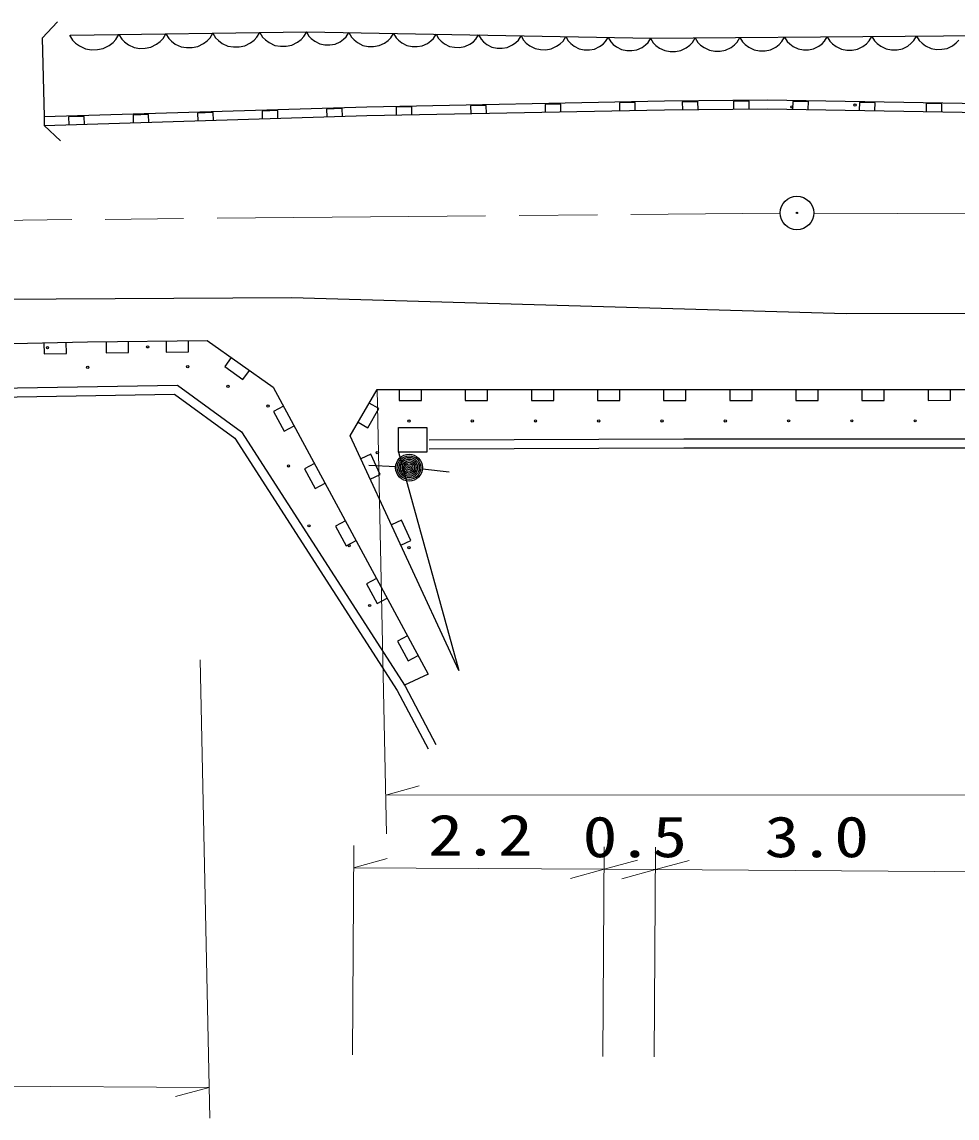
# Model space of a CAD drawing. Units: millimetres on the paper. Extents: x 40 to 680, y 20 to 380.
# Drawn here: x 331.69 to 373.49, y 237.52 to 286.5 of the extents above; entities that cross this region are included whole.
import ezdxf
from ezdxf.enums import TextEntityAlignment as Align

# ---------------------------------------------------------------- set-up
doc = ezdxf.new("R2010")
doc.units = ezdxf.units.MM
doc.linetypes.add('CHAIN', pattern=[18.5, 12, -1.5, 3.5, -1.5])
for name, color, linetype, lineweight in [('M-BGD', 7, 'Continuous', 25), ('M-BMK', 2, 'CHAIN', 13), ('M-BMK-SRVR', 3, 'Continuous', 25), ('M-STR-HTXT', 7, 'Continuous', 13), ('M-STR-STRC', 7, 'Continuous', 25)]:
    doc.layers.add(name, color=color, linetype=linetype, lineweight=lineweight)
doc.styles.add('ＭＳ ゴシック', font='')
doc.styles.get('ＭＳ ゴシック').set_extended_font_data('MS Gothic')

msp = doc.modelspace()

# ---------------------------------------------------------------- linework, layer by layer
at = {"layer": 'M-BGD'}
for p, q in [((333.287, 286.5), (332.596, 285.777)), ((333.866, 285.903), (344.421, 286.061)), ((342.198, 285.818), (342.321, 286.03)), ((342.321, 286.03), (342.45, 285.822)), ((344.298, 285.849), (344.421, 286.061)), ((344.405, 286.061), (344.515, 285.869)), ((344.421, 286.061), (359.802, 285.77)), ((346.187, 285.838), (346.304, 286.025)), ((346.304, 286.025), (346.42, 285.823)), ((332.596, 285.777), (332.678, 282.269)), ((333.822, 285.903), (333.957, 285.685)), ((333.957, 285.685), (334.091, 285.555)), ((334.091, 285.555), (334.269, 285.425)), ((335.589, 285.445), (335.763, 285.58)), ((335.763, 285.58), (335.893, 285.714)), ((335.893, 285.714), (336.022, 285.936)), ((336.022, 285.936), (336.151, 285.727)), ((336.151, 285.727), (336.279, 285.603)), ((336.279, 285.603), (336.449, 285.48)), ((337.709, 285.499), (337.875, 285.627)), ((337.875, 285.627), (337.999, 285.755)), ((337.999, 285.755), (338.122, 285.967)), ((338.122, 285.967), (338.251, 285.759)), ((338.251, 285.759), (338.379, 285.635)), ((338.379, 285.635), (338.548, 285.511)), ((339.808, 285.53), (339.974, 285.659)), ((339.974, 285.659), (340.099, 285.786)), ((340.099, 285.786), (340.221, 285.998)), ((340.221, 285.998), (340.351, 285.79)), ((340.351, 285.79), (340.478, 285.666)), ((340.478, 285.666), (340.648, 285.543)), ((340.648, 285.543), (340.902, 285.42)), ((341.658, 285.432), (341.908, 285.561)), ((341.908, 285.561), (342.074, 285.69)), ((342.074, 285.69), (342.198, 285.818)), ((342.45, 285.822), (342.578, 285.697)), ((342.578, 285.697), (342.748, 285.574)), ((342.748, 285.574), (343.002, 285.452)), ((343.758, 285.463), (344.008, 285.593)), ((344.008, 285.593), (344.174, 285.721)), ((344.174, 285.721), (344.298, 285.849)), ((344.515, 285.869), (344.627, 285.753)), ((344.627, 285.753), (344.777, 285.636)), ((344.777, 285.636), (345.002, 285.518)), ((345.686, 285.505), (345.916, 285.615)), ((345.916, 285.615), (346.071, 285.726)), ((346.071, 285.726), (346.187, 285.838)), ((346.42, 285.823), (346.538, 285.701)), ((346.538, 285.701), (346.696, 285.578)), ((346.696, 285.578), (346.934, 285.453)), ((347.653, 285.44), (347.896, 285.555)), ((347.896, 285.555), (348.058, 285.672)), ((348.058, 285.672), (348.18, 285.79)), ((348.18, 285.79), (348.304, 285.988)), ((348.304, 285.988), (348.414, 285.795)), ((348.414, 285.795), (348.526, 285.679)), ((348.526, 285.679), (348.676, 285.563)), ((348.676, 285.563), (348.902, 285.444)), ((349.586, 285.431), (349.816, 285.541)), ((349.816, 285.541), (349.97, 285.652)), ((349.97, 285.652), (350.086, 285.764)), ((350.086, 285.764), (350.204, 285.952)), ((350.204, 285.952), (350.314, 285.76)), ((350.314, 285.76), (350.426, 285.643)), ((350.426, 285.643), (350.576, 285.527)), ((351.715, 285.505), (351.87, 285.616)), ((351.87, 285.616), (351.986, 285.728)), ((351.986, 285.728), (352.103, 285.916)), ((352.103, 285.916), (352.214, 285.724)), ((352.214, 285.724), (352.325, 285.608)), ((352.325, 285.608), (352.475, 285.491)), ((353.615, 285.469), (353.769, 285.58)), ((353.769, 285.58), (353.885, 285.692)), ((353.885, 285.692), (354.003, 285.88)), ((354.003, 285.88), (354.119, 285.678)), ((354.119, 285.678), (354.237, 285.556)), ((354.237, 285.556), (354.395, 285.433)), ((355.757, 285.527), (355.879, 285.645)), ((355.879, 285.645), (356.003, 285.842)), ((356.003, 285.842), (356.113, 285.65)), ((356.113, 285.65), (356.225, 285.534)), ((356.225, 285.534), (356.375, 285.417)), ((357.668, 285.507), (357.785, 285.619)), ((357.785, 285.619), (357.902, 285.806)), ((357.902, 285.806), (358.013, 285.614)), ((358.013, 285.614), (358.124, 285.498)), ((359.568, 285.471), (359.684, 285.583)), ((359.684, 285.583), (359.802, 285.77)), ((359.784, 285.77), (359.906, 285.571)), ((359.802, 285.77), (371.174, 285.869)), ((359.906, 285.571), (360.027, 285.452)), ((361.547, 285.465), (361.666, 285.586)), ((361.666, 285.586), (361.784, 285.786)), ((361.784, 285.786), (361.906, 285.587)), ((361.906, 285.587), (362.027, 285.468)), ((363.547, 285.481), (363.666, 285.602)), ((363.666, 285.602), (363.784, 285.803)), ((363.784, 285.803), (363.906, 285.604)), ((363.906, 285.604), (364.027, 285.485)), ((365.547, 285.497), (365.666, 285.618)), ((365.666, 285.618), (365.784, 285.819)), ((365.784, 285.819), (365.899, 285.63)), ((365.899, 285.63), (366.014, 285.517)), ((367.458, 285.528), (367.571, 285.643)), ((367.571, 285.643), (367.684, 285.834)), ((367.684, 285.834), (367.805, 285.635)), ((367.805, 285.635), (367.926, 285.516)), ((369.446, 285.528), (369.565, 285.649)), ((369.565, 285.649), (369.684, 285.85)), ((369.684, 285.85), (369.805, 285.651)), ((369.805, 285.651), (369.926, 285.532)), ((369.926, 285.532), (370.087, 285.414)), ((371.174, 285.869), (383.583, 285.963)), ((371.287, 285.423), (371.446, 285.545)), ((371.446, 285.545), (371.565, 285.666)), ((371.565, 285.666), (371.684, 285.867)), ((371.684, 285.867), (371.805, 285.668)), ((371.805, 285.668), (371.926, 285.548)), ((371.926, 285.548), (372.087, 285.43)), ((373.287, 285.439), (373.446, 285.561)), ((373.446, 285.561), (373.565, 285.682)), ((334.269, 285.425), (334.535, 285.297)), ((334.535, 285.297), (334.8, 285.257)), ((334.8, 285.257), (335.064, 285.261)), ((335.064, 285.261), (335.327, 285.309)), ((335.327, 285.309), (335.589, 285.445)), ((336.449, 285.48), (336.703, 285.358)), ((336.703, 285.358), (336.955, 285.319)), ((336.955, 285.319), (337.207, 285.323)), ((337.207, 285.323), (337.458, 285.369)), ((337.458, 285.369), (337.709, 285.499)), ((338.548, 285.511), (338.802, 285.389)), ((338.802, 285.389), (339.055, 285.351)), ((339.055, 285.351), (339.307, 285.355)), ((339.307, 285.355), (339.558, 285.4)), ((339.558, 285.4), (339.808, 285.53)), ((340.902, 285.42), (341.155, 285.382)), ((341.155, 285.382), (341.407, 285.386)), ((341.407, 285.386), (341.658, 285.432)), ((343.002, 285.452), (343.254, 285.413)), ((343.254, 285.413), (343.506, 285.417)), ((343.506, 285.417), (343.758, 285.463)), ((345.002, 285.518), (345.23, 285.476)), ((345.23, 285.476), (345.458, 285.471)), ((345.458, 285.471), (345.686, 285.505)), ((346.934, 285.453), (347.173, 285.409)), ((347.173, 285.409), (347.413, 285.404)), ((347.413, 285.404), (347.653, 285.44)), ((348.902, 285.444), (349.129, 285.402)), ((349.129, 285.402), (349.357, 285.398)), ((349.357, 285.398), (349.586, 285.431)), ((350.576, 285.527), (350.801, 285.408)), ((350.801, 285.408), (351.029, 285.366)), ((351.029, 285.366), (351.257, 285.362)), ((351.257, 285.362), (351.485, 285.395)), ((351.485, 285.395), (351.715, 285.505)), ((352.475, 285.491), (352.701, 285.372)), ((352.701, 285.372), (352.928, 285.33)), ((352.928, 285.33), (353.156, 285.326)), ((353.156, 285.326), (353.385, 285.36)), ((353.385, 285.36), (353.615, 285.469)), ((354.395, 285.433), (354.632, 285.308)), ((354.632, 285.308), (354.871, 285.263)), ((354.871, 285.263), (355.111, 285.259)), ((355.111, 285.259), (355.352, 285.294)), ((355.352, 285.294), (355.594, 285.41)), ((355.594, 285.41), (355.757, 285.527)), ((356.375, 285.417), (356.6, 285.299)), ((356.6, 285.299), (356.828, 285.257)), ((356.828, 285.257), (357.056, 285.252)), ((357.056, 285.252), (357.284, 285.286)), ((357.284, 285.286), (357.514, 285.396)), ((357.514, 285.396), (357.668, 285.507)), ((358.124, 285.498), (358.274, 285.381)), ((358.274, 285.381), (358.5, 285.263)), ((358.5, 285.263), (358.727, 285.221)), ((358.727, 285.221), (358.955, 285.216)), ((358.955, 285.216), (359.184, 285.25)), ((359.184, 285.25), (359.414, 285.36)), ((359.414, 285.36), (359.568, 285.471)), ((360.027, 285.452), (360.188, 285.334)), ((360.188, 285.334), (360.429, 285.216)), ((360.429, 285.216), (360.669, 285.177)), ((360.669, 285.177), (360.909, 285.179)), ((360.909, 285.179), (361.149, 285.221)), ((361.149, 285.221), (361.388, 285.343)), ((361.388, 285.343), (361.547, 285.465)), ((362.027, 285.468), (362.188, 285.35)), ((362.188, 285.35), (362.429, 285.232)), ((362.429, 285.232), (362.669, 285.194)), ((362.669, 285.194), (362.909, 285.196)), ((362.909, 285.196), (363.149, 285.238)), ((363.149, 285.238), (363.388, 285.359)), ((363.388, 285.359), (363.547, 285.481)), ((364.027, 285.485), (364.188, 285.366)), ((364.188, 285.366), (364.428, 285.248)), ((364.428, 285.248), (364.669, 285.21)), ((364.669, 285.21), (364.909, 285.212)), ((364.909, 285.212), (365.148, 285.254)), ((365.148, 285.254), (365.387, 285.376)), ((365.387, 285.376), (365.547, 285.497)), ((366.014, 285.517), (366.167, 285.404)), ((366.167, 285.404), (366.396, 285.292)), ((366.396, 285.292), (366.624, 285.256)), ((366.624, 285.256), (366.852, 285.257)), ((366.852, 285.257), (367.08, 285.297)), ((367.08, 285.297), (367.307, 285.413)), ((367.307, 285.413), (367.458, 285.528)), ((367.926, 285.516), (368.087, 285.397)), ((368.087, 285.397), (368.328, 285.279)), ((368.328, 285.279), (368.569, 285.241)), ((368.569, 285.241), (368.809, 285.243)), ((368.809, 285.243), (369.048, 285.285)), ((369.048, 285.285), (369.287, 285.407)), ((369.287, 285.407), (369.446, 285.528)), ((370.087, 285.414), (370.328, 285.296)), ((370.328, 285.296), (370.569, 285.257)), ((370.569, 285.257), (370.809, 285.259)), ((370.809, 285.259), (371.048, 285.301)), ((371.048, 285.301), (371.287, 285.423)), ((372.087, 285.43), (372.328, 285.312)), ((372.328, 285.312), (372.569, 285.274)), ((372.569, 285.274), (372.809, 285.276)), ((372.809, 285.276), (373.048, 285.318)), ((373.048, 285.318), (373.287, 285.439)), ((332.678, 282.269), (347.104, 282.712)), ((346.011, 282.629), (345.311, 282.607)), ((345.311, 282.607), (345.322, 282.257)), ((346.021, 282.279), (346.011, 282.629)), ((347.104, 282.712), (360.414, 282.969)), ((349.12, 282.701), (348.42, 282.688)), ((348.42, 282.688), (348.427, 282.338)), ((349.127, 282.351), (349.12, 282.701)), ((352.447, 282.765), (351.747, 282.752)), ((351.747, 282.752), (351.754, 282.402)), ((352.454, 282.415), (352.447, 282.765)), ((355.774, 282.829), (355.074, 282.816)), ((355.074, 282.816), (355.08, 282.466)), ((355.78, 282.479), (355.774, 282.829)), ((359.1, 282.894), (358.4, 282.88)), ((358.4, 282.88), (358.407, 282.53)), ((359.107, 282.544), (359.1, 282.894)), ((360.414, 282.969), (365, 283.018)), ((360.42, 282.569), (364.998, 282.618)), ((361.911, 282.935), (361.211, 282.927)), ((361.211, 282.927), (361.215, 282.577)), ((361.915, 282.585), (361.911, 282.935)), ((364.2, 282.96), (363.5, 282.952)), ((363.5, 282.952), (363.504, 282.602)), ((364.204, 282.61), (364.2, 282.96)), ((364.998, 282.618), (379.912, 282.372)), ((365, 283.018), (379.921, 282.772)), ((366.146, 282.949), (366.14, 282.599)), ((366.846, 282.938), (366.146, 282.949)), ((366.84, 282.588), (366.846, 282.938)), ((369.128, 282.9), (369.123, 282.55)), ((369.828, 282.888), (369.128, 282.9)), ((369.823, 282.539), (369.828, 282.888)), ((372.111, 282.851), (372.106, 282.501)), ((372.811, 282.839), (372.111, 282.851)), ((372.805, 282.489), (372.811, 282.839)), ((332.678, 282.269), (332.69, 281.869)), ((332.69, 281.869), (347.114, 282.312)), ((334.471, 282.274), (333.772, 282.253)), ((333.772, 282.253), (333.783, 281.903)), ((334.482, 281.924), (334.471, 282.274)), ((337.356, 282.363), (336.657, 282.341)), ((336.657, 282.341), (336.667, 281.991)), ((337.367, 282.013), (337.356, 282.363)), ((340.241, 282.451), (339.541, 282.43)), ((339.541, 282.43), (339.552, 282.08)), ((340.252, 282.102), (340.241, 282.451)), ((343.126, 282.54), (342.426, 282.518)), ((342.426, 282.518), (342.437, 282.169)), ((343.137, 282.19), (343.126, 282.54)), ((347.114, 282.312), (360.42, 282.569)), ((332.69, 281.869), (333.418, 281.184)), ((317.238, 271.785), (334.617, 272.213)), ((332.669, 272.165), (332.682, 271.665)), ((333.681, 271.69), (333.669, 272.189)), ((334.617, 272.213), (339.979, 272.261)), ((335.458, 272.22), (335.462, 271.72)), ((336.462, 271.729), (336.458, 272.229)), ((338.139, 272.244), (338.143, 271.744)), ((339.143, 271.753), (339.139, 272.253)), ((339.979, 272.261), (342.924, 270.175)), ((332.682, 271.665), (333.681, 271.69)), ((335.462, 271.72), (336.462, 271.729)), ((338.143, 271.744), (339.143, 271.753)), ((341.044, 271.507), (340.755, 271.099)), ((340.755, 271.099), (341.571, 270.521)), ((341.571, 270.521), (341.86, 270.929)), ((320.459, 269.585), (338.514, 269.864)), ((320.48, 269.986), (338.641, 270.266)), ((338.514, 269.864), (341.213, 267.9)), ((338.641, 270.266), (341.509, 268.18)), ((342.924, 270.175), (349.857, 257.352)), ((346.359, 268.001), (347.576, 270.082)), ((347.576, 270.082), (377.305, 270.078)), ((348.554, 270.082), (348.554, 269.582)), ((349.554, 269.583), (349.554, 270.083)), ((351.509, 270.084), (351.509, 269.584)), ((352.509, 269.584), (352.509, 270.084)), ((354.464, 270.085), (354.464, 269.585)), ((355.464, 269.585), (355.464, 270.085)), ((357.419, 270.086), (357.419, 269.586)), ((358.419, 269.587), (358.419, 270.087)), ((360.374, 270.087), (360.374, 269.587)), ((361.374, 269.588), (361.374, 270.088)), ((363.329, 270.089), (363.329, 269.589)), ((364.329, 269.589), (364.329, 270.089)), ((366.284, 270.09), (366.284, 269.59)), ((367.284, 269.59), (367.284, 270.09)), ((369.239, 270.091), (369.239, 269.591)), ((370.239, 269.591), (370.239, 270.091)), ((372.194, 270.092), (372.194, 269.592)), ((373.194, 269.593), (373.194, 270.093)), ((347.652, 269.221), (347.22, 269.473)), ((348.554, 269.582), (349.554, 269.583)), ((351.509, 269.584), (352.509, 269.584)), ((354.464, 269.585), (355.464, 269.585)), ((357.419, 269.586), (358.419, 269.587)), ((360.374, 269.587), (361.374, 269.588)), ((363.329, 269.589), (364.329, 269.589)), ((366.284, 269.59), (367.284, 269.59)), ((369.239, 269.591), (370.239, 269.591)), ((372.194, 269.592), (373.194, 269.593)), ((343.38, 269.332), (342.94, 269.094)), ((342.94, 269.094), (343.415, 268.215)), ((347.147, 268.358), (347.652, 269.221)), ((343.415, 268.215), (343.855, 268.453)), ((346.715, 268.61), (347.147, 268.358)), ((341.213, 267.9), (348.47, 256.624)), ((341.509, 268.18), (348.816, 256.826)), ((351.228, 257.517), (346.359, 268.001)), ((348.529, 267.277), (348.529, 268.382)), ((348.529, 268.382), (349.796, 268.382)), ((349.796, 268.382), (349.796, 267.277)), ((349.892, 267.822), (361.28, 267.871)), ((349.894, 267.422), (361.281, 267.471)), ((361.28, 267.871), (380.689, 267.871)), ((361.281, 267.471), (380.692, 267.471)), ((347.288, 267.189), (346.834, 266.978)), ((347.709, 266.282), (347.288, 267.189)), ((348.529, 267.277), (351.228, 257.517)), ((349.796, 267.277), (348.529, 267.277)), ((344.766, 266.768), (344.326, 266.53)), ((344.326, 266.53), (344.802, 265.65)), ((348.398, 266.617), (347.2, 266.683)), ((349.594, 266.525), (350.789, 266.405)), ((347.255, 266.071), (347.709, 266.282)), ((344.802, 265.65), (345.242, 265.888)), ((346.153, 264.203), (345.713, 263.965)), ((348.659, 264.236), (348.205, 264.025)), ((349.08, 263.329), (348.659, 264.236)), ((345.713, 263.965), (346.188, 263.086)), ((346.188, 263.086), (346.628, 263.324)), ((348.627, 263.118), (349.08, 263.329)), ((347.539, 261.639), (347.099, 261.401)), ((347.099, 261.401), (347.575, 260.521)), ((347.575, 260.521), (348.015, 260.759)), ((348.926, 259.074), (348.486, 258.837)), ((348.486, 258.837), (348.961, 257.957)), ((348.961, 257.957), (349.401, 258.195)), ((349.857, 257.352), (348.787, 256.872)), ((348.816, 256.826), (350.198, 254.21)), ((348.47, 256.624), (349.845, 254.023))]:
    msp.add_line(p, q, dxfattribs=at)
for centre, radius in [((366.107, 282.7), 0.05), ((368.934, 282.787), 0.05), ((332.835, 271.948), 0.05), ((337.307, 271.981), 0.05), ((334.631, 271.067), 0.05), ((339.103, 271.1), 0.05), ((340.898, 270.219), 0.05), ((342.694, 269.338), 0.05), ((348.991, 268.669), 0.05), ((351.82, 268.67), 0.05), ((354.648, 268.671), 0.05), ((357.476, 268.672), 0.05), ((360.305, 268.673), 0.05), ((363.133, 268.674), 0.05), ((365.962, 268.675), 0.05), ((368.79, 268.677), 0.05), ((371.619, 268.678), 0.05), ((347.577, 267.254), 0.05), ((348.997, 266.585), 0.6), ((348.997, 266.585), 0.528), ((348.997, 266.585), 0.456), ((348.997, 266.585), 0.384), ((343.608, 266.661), 0.05), ((348.997, 266.585), 0.312), ((348.997, 266.585), 0.24), ((348.997, 266.585), 0.168), ((348.997, 266.585), 0.096), ((348.997, 266.585), 0.024), ((344.522, 263.984), 0.05), ((346.318, 263.103), 0.05), ((348.993, 263.012), 0.05), ((347.232, 260.427), 0.05)]:
    msp.add_circle(centre, radius, dxfattribs=at)
at = {"layer": 'M-BMK'}
for p, q in [((266.42, 277.041), (365.584, 277.958)), ((367.084, 277.961), (465.621, 277.499))]:
    msp.add_line(p, q, dxfattribs=at)
at = {"layer": 'M-BMK-SRVR'}
for radius in [0.75, 0.03]:
    msp.add_circle((366.334, 277.965), radius, dxfattribs=at)
at = {"layer": 'M-STR-HTXT'}
for p, q in [((347.576, 270.082), (347.989, 250.217)), ((339.654, 257.996), (340.096, 237.524)), ((347.953, 251.952), (349.453, 252.372)), ((347.953, 251.952), (550.681, 252.018)), ((346.463, 240.35), (346.522, 249.709)), ((357.718, 249.638), (357.659, 240.279)), ((360.019, 249.623), (359.96, 240.264)), ((346.516, 248.709), (348.018, 249.119)), ((357.712, 248.638), (359.215, 249.048)), ((360.013, 248.623), (361.515, 249.034)), ((346.516, 248.709), (357.712, 248.638)), ((357.712, 248.638), (356.209, 248.227)), ((357.712, 248.638), (360.013, 248.623)), ((360.013, 248.623), (358.51, 248.213)), ((360.013, 248.623), (375.045, 248.528)), ((287.641, 239.249), (340.066, 238.89)), ((340.066, 238.89), (338.563, 238.481))]:
    msp.add_line(p, q, dxfattribs=at)
at = {"layer": 'M-STR-STRC'}
for p, q in [((305.04, 273.983), (343.739, 274.186)), ((343.739, 274.186), (368.543, 273.467)), ((368.543, 273.467), (409.672, 273.587))]:
    msp.add_line(p, q, dxfattribs=at)

# ---------------------------------------------------------------- texts
at = {"layer": 'M-STR-HTXT', "style": 'ＭＳ ゴシック', "width": 1.25}
for s, p in [('2.2', (349.85, 248.705)), ('0.5', (356.752, 248.628)), ('3.0', (364.882, 248.628))]:
    msp.add_text(s, height=1.833, dxfattribs=at).set_placement(p, align=Align.BOTTOM_LEFT)

doc.saveas('drawing.dxf')
